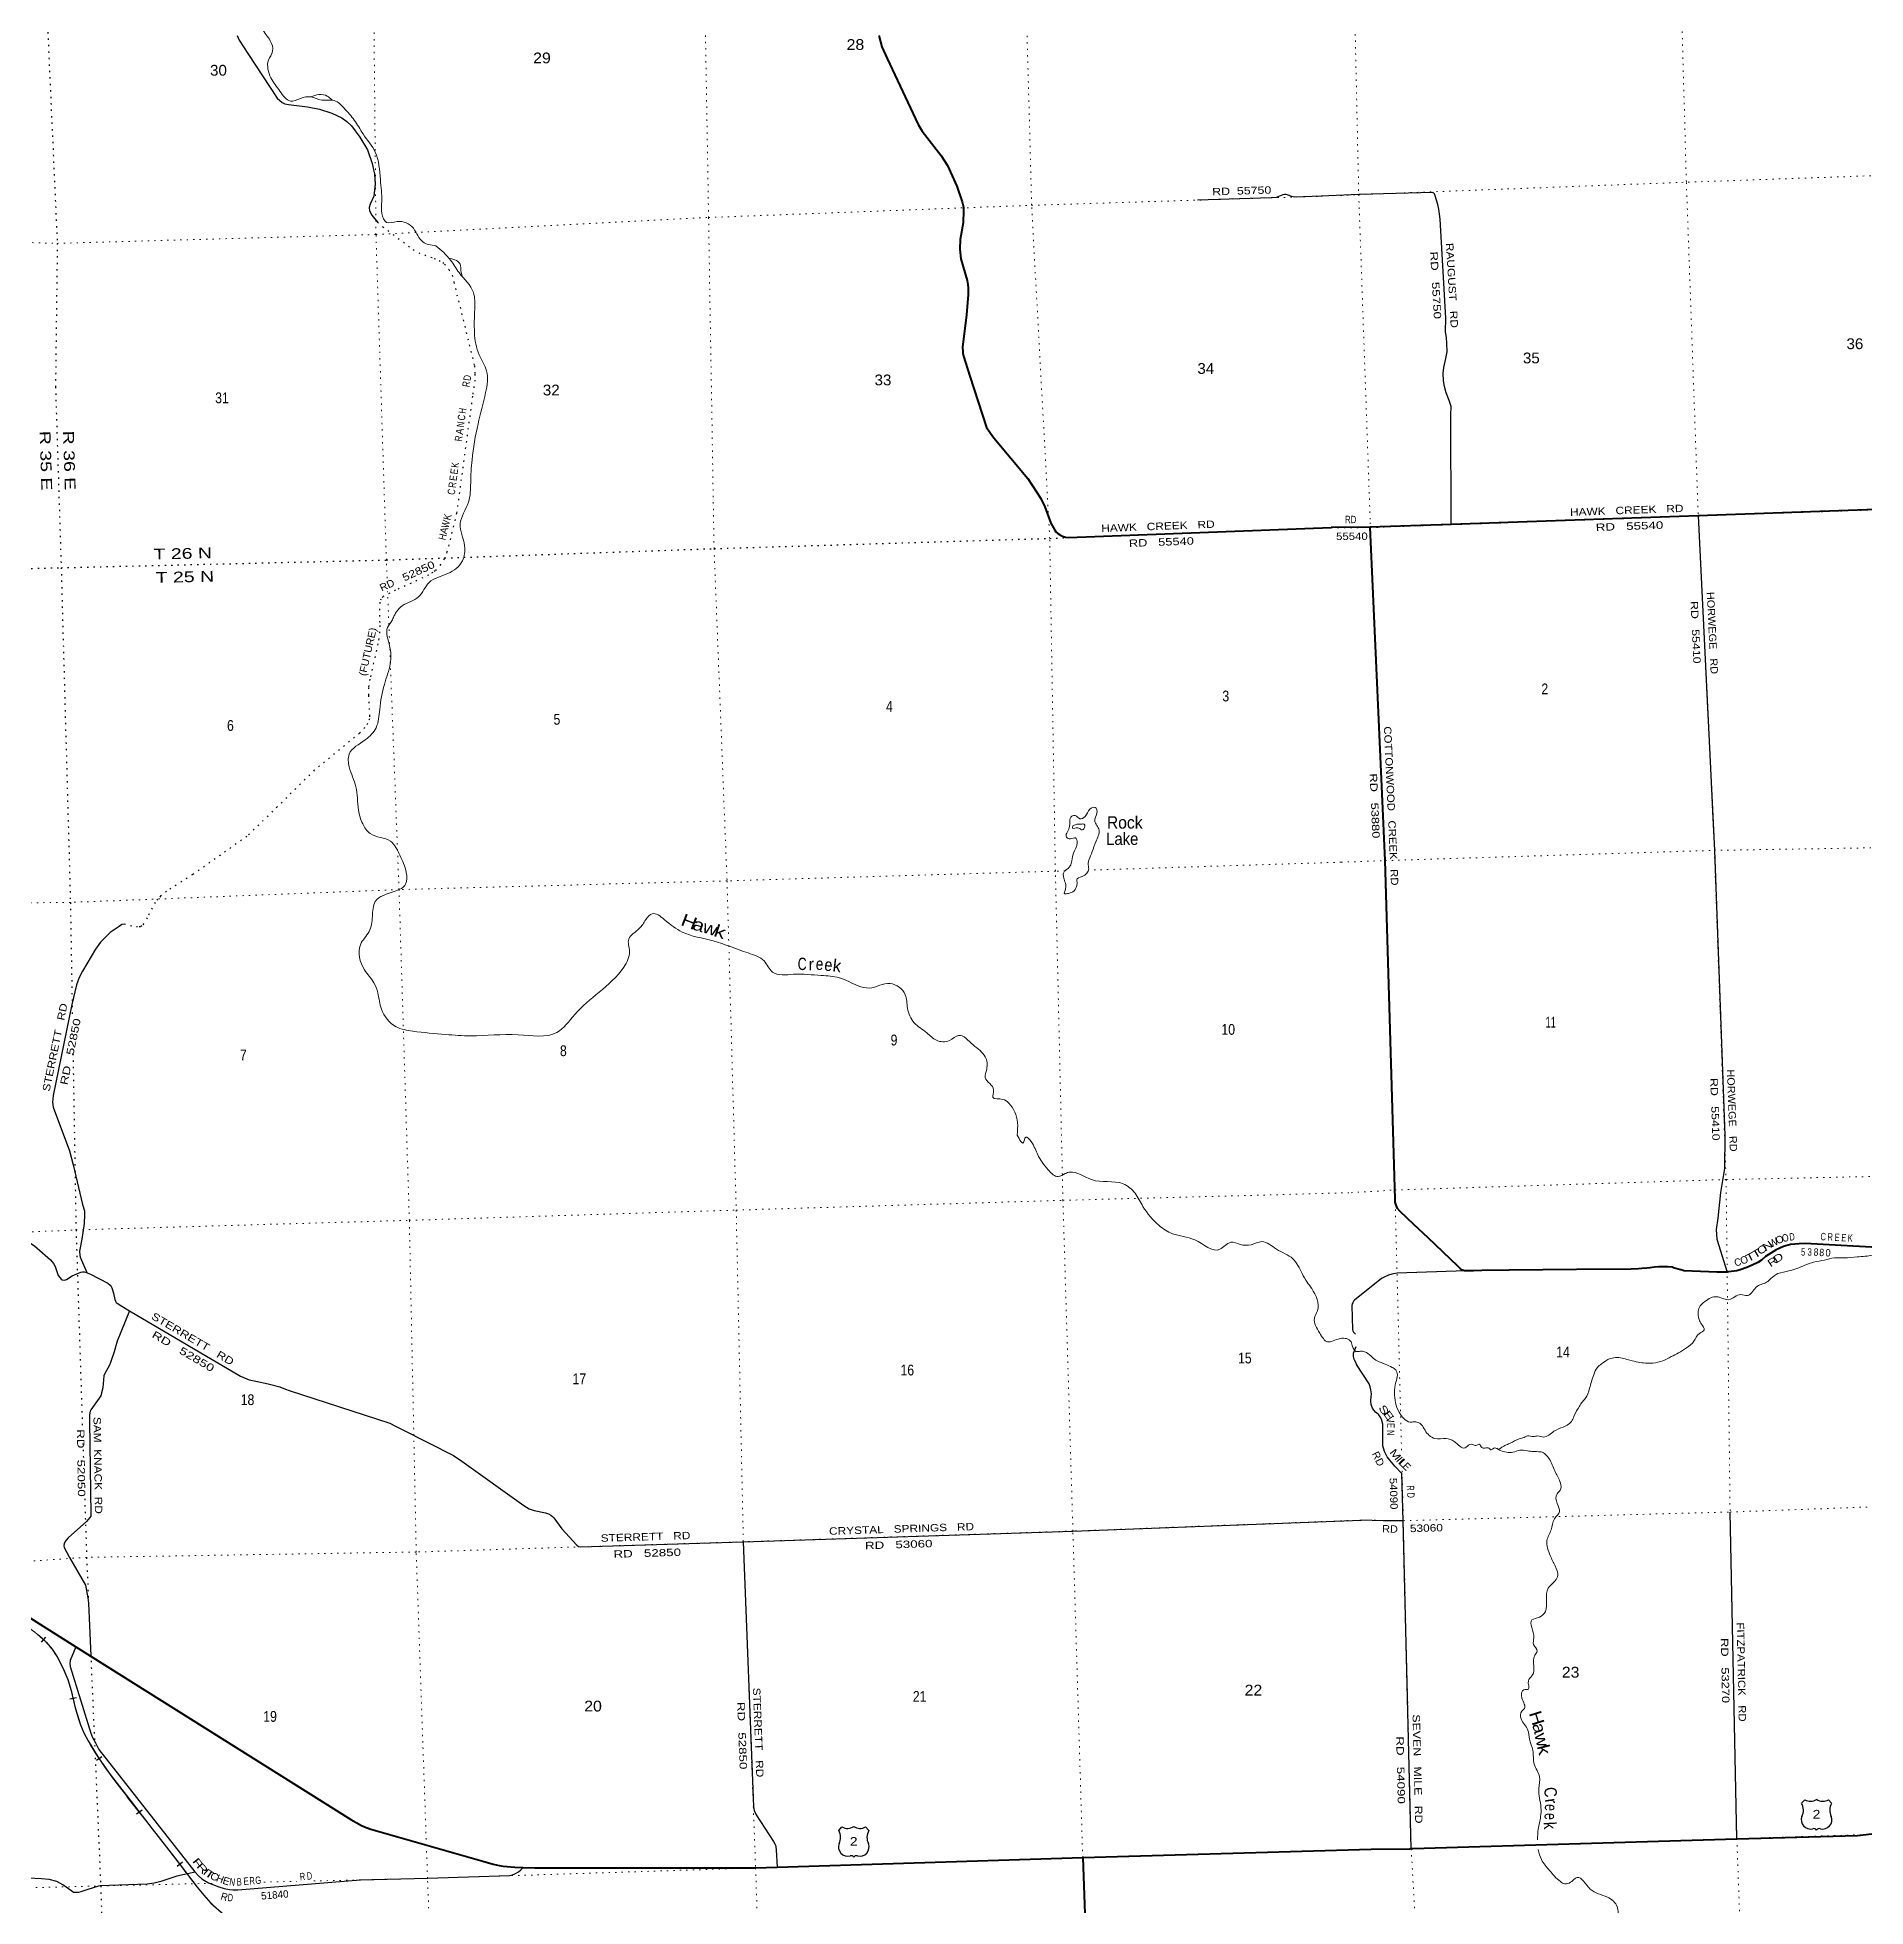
# Model space of a CAD drawing. Header units: feet. Extents: x 493183 to 745759, y 5472 to 195788.
# Drawn here: x 660414 to 690068, y 61792 to 92112 of the extents above; entities that cross this region are included whole.
import ezdxf
from ezdxf.enums import TextEntityAlignment as Align

# ---------------------------------------------------------------- set-up
doc = ezdxf.new("R2010")
doc.units = ezdxf.units.FT
doc.header["$LTSCALE"] = 70
doc.linetypes.add('DOTTED', pattern=[1.5, 0.3, -1.2])
for name, color, linetype, lineweight in [('16', 7, 'Continuous', 25), ('20', 7, 'Continuous', 70), ('26', 7, 'Continuous', 40), ('27', 7, 'Continuous', 13), ('29', 7, 'Continuous', 25), ('34', 7, 'Continuous', 25), ('39', 7, 'Continuous', 13), ('6', 7, 'DOTTED', 25), ('7', 7, 'DOTTED', 13)]:
    doc.layers.add(name, color=color, linetype=linetype, lineweight=lineweight)
doc.layers.add('30', color=7, linetype='Continuous')
doc.layers.add('41', color=7, linetype='Continuous')

msp = doc.modelspace()

# ---------------------------------------------------------------- linework, layer by layer
at = {"layer": '16'}
for p, q in [((689030.23, 63467.19), (689081.54, 63525.95)), ((689273.3, 63531.92), (689273.02, 63531.72)), ((689465.39, 63526.04), (689516.78, 63467.19)), ((673412.78, 63025.87), (673464.09, 63084.63)), ((673655.85, 63090.6), (673655.57, 63090.4)), ((673847.94, 63084.72), (673899.33, 63025.87))]:
    msp.add_line(p, q, dxfattribs=at)
for centre, radius, start, end in [((688837.25, 63356.56), 222.05, 332.97043, 29.75871), ((689172.62, 63683.61), 182.07, 239.97227, 303.45418), ((689374.4, 63683.11), 181.52, 236.33975, 300.08743), ((689374.39, 63683.61), 182.07, 236.54582, 236.59441), ((689709.75, 63356.56), 222.05, 150.24129, 207.02957), ((673555.17, 63242.29), 182.07, 239.97227, 303.45418), ((673756.95, 63241.79), 181.52, 236.33975, 300.08743), ((673756.94, 63242.29), 182.07, 236.54582, 236.59441), ((689176.44, 63201.66), 151.42, 159.09177, 283.81923), ((689370.56, 63201.66), 151.42, 256.18077, 20.90823), ((673558.99, 62760.34), 151.42, 159.09177, 283.81923), ((673219.8, 62915.24), 222.05, 332.97043, 29.75871), ((673753.11, 62760.34), 151.42, 256.18077, 20.90823), ((674092.3, 62915.24), 222.05, 150.24129, 207.02957)]:
    msp.add_arc(centre, radius, start, end, dxfattribs=at)
for centre, major_axis, start_param, end_param in [((689231.78, 63002.84), (-19.56, 51.67), 4.95877769, 6.28318531), ((689315.23, 63002.84), (19.56, 51.67), 0, 1.32637542), ((673614.33, 62561.52), (-19.56, 51.67), 4.95877769, 6.28318531), ((673697.78, 62561.52), (19.56, 51.67), 0, 1.32637542)]:
    msp.add_ellipse(centre, major_axis=major_axis, ratio=0.929097, start_param=start_param, end_param=end_param, dxfattribs=at)
at = {"layer": '20'}
msp.add_line((672411.59, 62430.05), (677369.04, 62587.12), dxfattribs=at)
for points in [[(650642.14, 76045.7), (652317.41, 73671.59), (652404.76, 73562.34), (652481.18, 73464.02), (652541.23, 73390.29), (652663.81, 73267.13), (652859.19, 73084.21), (656595.28, 70159.91), (656688.28, 70088.45), (656783.62, 70007), (656862.87, 69925), (656967.14, 69817.64), (657065.43, 69708.06), (658501.53, 67766.78), (658592.06, 67648.87), (658702.96, 67523.59), (658839.87, 67403.22), (658971.95, 67306.87), (661038.04, 66007.38)], [(682046.82, 62725.32), (682673.07, 62729.66), (682698.07, 62735.36), (682723.07, 62736.11), (687979.67, 62893.58), (689534.66, 62933.14), (689938.53, 62943.56), (690167.83, 62969.63), (690376.28, 63006.12), (690783.81, 63092.95), (693207.3, 63874.08), (698584.47, 65645), (698609.47, 65652.91), (698634.47, 65661.02), (699818.62, 66045.11), (703685.51, 67321.3), (703848.87, 67375.19), (703888.9, 67388.84), (703913.85, 67397.35)], [(661038.04, 66007.38), (665497.86, 63202.33), (665671.25, 63106.18), (665748.98, 63074.49), (665821.14, 63047.9), (667636.57, 62526.33), (667809.27, 62479.72), (667906.07, 62457.28), (667969.41, 62447.2), (668157.21, 62430.93), (668294.88, 62426.21)], [(677369.04, 62587.12), (677369.04, 62587.12), (682046.82, 62725.32)], [(668294.88, 62426.21), (668483.75, 62419.73), (668709.14, 62423.27), (672063.61, 62419.02), (672411.59, 62430.05)]]:
    msp.add_lwpolyline(points, dxfattribs=at)
at = {"layer": '26'}
msp.add_line((682030.6, 84165.61), (681397.9, 84162.51), dxfattribs=at)
for points in [[(674064.75, 92143.47), (674113.21, 91956.77), (674196.01, 91770.94), (674699.05, 90697.33), (674767.05, 90590.77), (675067.98, 90201.76), (675174.2, 90036.01), (675328.52, 89696.5), (675413.5, 89443.36), (675433.72, 89357.09), (675437.54, 89296.04), (675428.84, 89105.24), (675379.48, 88835.49), (675376.83, 88674.14), (675392, 88521.46), (675496.51, 88166.17), (675507.14, 88104.48), (675510.95, 88043.42), (675510.16, 87938.85), (675486.95, 87609.51), (675421.81, 87089.28), (675423.73, 87018.33), (675425.64, 86988.76), (675436.79, 86942.64), (675536.26, 86617.42), (675809.86, 85782.02), (675928.07, 85618.69), (676477.77, 84955.84), (676689.93, 84632.38), (676756.86, 84497.56), (676852.3, 84232.68), (676914.54, 84117.86), (676935.4, 84089.05), (676965.91, 84063.29), (677006.91, 84038.48), (677042.53, 84023.39), (677091.77, 84007), (677140.39, 83999.37), (681397.9, 84162.51)], [(692672.34, 84538.37), (687353.44, 84353.07), (683343.4, 84211.84), (682030.6, 84165.61)], [(690650.03, 72462.54), (689086.77, 72545.86), (688988.56, 72544.62), (688849.32, 72529.69), (688738.54, 72499.04), (688616.22, 72447.62), (688446.54, 72334.45), (688377.49, 72278.98), (688317.87, 72238.7), (688170.56, 72169.06), (688063.65, 72130.51), (687980.35, 72106.88), (687846.72, 72087.53), (687821.36, 72083.86), (687796.72, 72082.85), (687776.54, 72082.03), (687771.59, 72081.93), (687721.19, 72082.31), (687653.63, 72084.67), (687526.35, 72090.56), (687121.82, 72106.67), (687107.68, 72109.81), (687072.72, 72118.46), (687025.97, 72131.04), (686988.26, 72143.22), (686954.48, 72155.79), (686930.91, 72162.87), (686859.6, 72168.75), (686817.18, 72171.11), (686760.61, 72171.9), (686706.4, 72168.75), (686646.69, 72162.47), (686572.05, 72153.82), (686519.41, 72147.53), (686439.28, 72141.25), (686381.92, 72136.53), (686266.59, 72133.99), (685379.07, 72126.31), (684288.91, 72112.78), (683841.15, 72107.3), (683707, 72105.47), (683581.33, 72104.13), (683560.61, 72106.93), (683548.19, 72110.59), (683529.91, 72117.9), (683513.46, 72127.04), (683496.28, 72138.38), (683475.45, 72157.03), (683452.61, 72178.58), (682970.11, 72641.5), (682740.56, 72855.04), (682519.79, 73065.65), (682475.92, 73116.84), (682451.07, 73170.96), (682436.45, 73220.69), (682434.98, 73270.41), (682277.22, 78759.22), (682030.6, 84165.61)], [(677369.34, 62587.13), (677559.65, 57261.95), (677594.78, 56051.89)]]:
    msp.add_lwpolyline(points, dxfattribs=at)
at = {"layer": '29'}
msp.add_line((687979.67, 62893.58), (687869.83, 68192.14), dxfattribs=at)
for points in [[(663652.55, 92143.01), (663688.45, 92065.09), (663829.86, 91849.82), (664303.43, 91126.95), (664384.47, 91058.32), (664428.94, 91036.07), (664488.24, 91021.23), (664796.89, 90987.69), (664988.54, 90947.07), (665192.26, 90881.54), (665351.72, 90806.15), (665431.4, 90748.67), (665507.37, 90676.36), (665642.64, 90492.79), (665765.77, 90286.99), (665846.46, 90066.33), (665879.82, 89892.03), (665890.94, 89728.87), (665872.41, 89536.03), (665811.26, 89404.38), (665797.66, 89354.08), (665800.14, 89296.84), (665840.82, 89228.41), (665931.86, 89116.39)], [(681235.27, 89534.95), (680806.8, 89521.7), (680784.65, 89524.32), (680760.21, 89530.21), (680687.02, 89555.87), (680667.7, 89561.97), (680642.28, 89564.55), (680616.34, 89559.43), (680588.45, 89548.63), (680506.5, 89512.62), (680426.67, 89510.58), (679230.45, 89473.19)], [(683343.4, 84211.84), (683341.6, 85985.95), (683346.3, 86127.04), (683312.22, 86221.11), (683262.86, 86345.73), (683239.35, 86451.55), (683222.9, 86543.26), (683213.49, 86663.18), (683225.25, 86754.89), (683260.51, 86903.03), (683281.66, 87013.55), (683276.96, 87154.64), (683267.56, 87236.94), (683255.81, 87340.4), (683260.51, 87556.74), (683168.48, 89164.04), (683159.16, 89245.55), (683145.19, 89324.74), (683131.22, 89403.93), (683110.27, 89469.15), (683084.66, 89543.68), (683073.6, 89572.79), (683064.28, 89585.6), (683053.81, 89592.59), (683046.82, 89594.92), (681847.93, 89562.35), (681235.27, 89534.95)], [(687353.44, 84353.07), (687614.95, 78925.05), (687782.41, 74302.16), (687780.28, 73765.79), (687716.45, 73374.15), (687669.64, 72956.97), (687644.11, 72773.92), (687652.62, 72616.41), (687821.72, 72083.91)], [(661819.96, 77726.72), (661785.69, 77722.07), (661737.51, 77692.4), (661592.98, 77592.28), (661439.18, 77438.39), (661357.65, 77319.72), (661142.7, 76963.71), (661088.97, 76861.73), (661046.35, 76741.21), (660972.23, 76422.29), (660668.34, 74946.36), (660660.93, 74838.82), (660668.34, 74760.94), (660935.17, 74048.94), (660994.46, 73826.43), (661142.7, 73181.18), (661177.91, 73075.49), (661179.76, 73018.01), (661172.35, 72869.68), (661135.29, 72617.51), (661098.23, 72424.67), (661100.08, 72352.36), (661113.05, 72313.42), (661214.11, 72075.07)], [(659226.73, 73561.58), (659267.4, 73519.15), (659562.76, 73176.32), (659750.65, 72916.55), (659905.39, 72804.84), (660366.26, 72509.9), (660625.54, 72282.77), (660675.49, 72223.92), (660695.26, 72187.32), (660706.21, 72158.49), (660752.76, 72031.04), (660781.26, 71988.52), (660798.06, 71970.72), (660815.58, 71958.57), (660850.45, 71954.89), (660870.22, 71956.87), (660885.91, 71962.95), (660976.53, 72022.43), (661117.44, 72083.61), (661145.01, 72090.39), (661170.71, 72089.4), (661210.29, 72076.65), (661218.44, 72073.27)], [(661218.44, 72073.27), (661277.67, 72048.67), (661554.36, 71902.76), (661595.26, 71869.34), (661610.09, 71850.55), (661621.28, 71828.41), (661648.37, 71740.62), (661669.84, 71640.56), (661681.26, 71610.2), (661686.46, 71600.58), (661692.88, 71593.16), (661710.08, 71581.44), (661782.15, 71533.47), (661907.66, 71453.02), (663708.83, 70394.79), (663846.3, 70336.03), (663957.16, 70314.44), (664155.87, 70272.74), (664346.8, 70222.71), (664439.39, 70187.67), (664499.86, 70161.33), (666132.34, 69631.6), (666220.57, 69582.16), (666333.07, 69529.5), (667164.62, 69107.92), (667296.57, 69015.6), (668303.14, 68297.54), (668392.33, 68242.14), (668470.96, 68216.5), (668653.44, 68178.28), (668704.69, 68163.01), (668740.28, 68143.23), (668767.96, 68121.47), (668793.03, 68098.31), (668921.91, 67917.19), (669161.37, 67656.6), (669191.03, 67634.84), (669224.64, 67628.9), (671864.4, 67709.63)], [(683581.33, 72104.13), (682470.2, 72068.15), (682383.51, 72052.54), (682328.21, 72034.1), (682269.7, 72009.24), (682216.8, 71978.78), (681777.34, 71627.66)], [(681777.34, 71627.66), (681762.59, 71610.17), (681748.27, 71585.94), (681740.86, 71566.7), (681734.45, 71542.48), (681744.32, 71151.26), (681750.25, 71132.51), (681762.09, 71111.74), (681794.06, 71075.3)], [(661905.38, 71454.36), (661705.62, 70963.63), (661659.76, 70792.69), (661602.25, 70616.84), (661581.45, 70574.31), (661505.9, 70440.69), (661491.27, 70401.93), (661474.63, 70205.73), (661455.87, 70123.63), (661441.05, 70079.13), (661414.51, 70038.36), (661278.55, 69850.38), (661267.8, 69826.03), (661260.39, 69770.4), (661257.49, 69664.11), (661281.66, 68145.98), (661278, 68126.67), (661263.18, 68100.71), (661209.15, 68038.73), (660913.9, 67773.45), (660879.89, 67737.54), (660862.02, 67712.26), (660845.34, 67677.03), (660841.63, 67651.07), (660850.3, 67615.55), (660933.21, 67452.84), (661192.55, 67003.39), (661230.77, 66798.15), (661241.88, 66714.71), (661280.8, 65859.93)], [(681800.24, 70871.16), (681765.55, 70792.16), (681758.64, 70761.54), (681758.16, 70720.8), (681763.58, 70690.41), (681775.42, 70656.82), (681808.84, 70587.15)], [(682698.07, 62735.36), (682569.38, 68051.88), (682547.1, 68819.45), (682432.2, 68935.72), (682353.12, 69032.4), (682309.19, 69085.13), (682262.33, 69173.03), (682238.9, 69266.78), (682238.9, 69433.78), (682238.9, 69583.2), (682236.7, 69619.83), (682216.03, 69698.83), (682196.11, 69737.6), (682184.65, 69752.35), (682172.1, 69768.05), (682161.12, 69778.56), (682140.1, 69796.14), (682118.45, 69814.18), (682099.94, 69833.65), (682089.27, 69846.52), (682069.76, 69876.18), (682058.06, 69901.45), (682048.16, 69933.78), (682045.82, 69947.28), (682042.99, 69979.3), (682042.68, 70001.27), (682044.56, 70011.94), (682049.26, 70057.83), (682052.19, 70110.56), (682043.63, 70171.67), (682029.74, 70223.8), (682013.75, 70271.07), (681808.93, 70586.91)], [(671864.4, 67709.63), (677210.22, 67883.12), (681885.29, 68061.26)], [(682569.39, 68051.62), (682244.83, 68050.99), (681885.29, 68061.26)], [(671864.4, 67709.63), (672027.14, 63413.06), (672041.47, 63348.27), (672075.13, 63278.1), (672353.21, 62850.03), (672377.07, 62811.69), (672385.96, 62787.95), (672390.91, 62759.26), (672394.86, 62710.8), (672411.59, 62430.05)], [(661038.04, 66007.38), (660944.34, 65782.59), (660938.41, 65729.18), (660944.34, 65703.46), (660947.05, 65684.03), (661279.08, 64606.69), (661305.71, 64533.01), (661354.86, 64447.98), (661412.87, 64339.07), (662967.1, 62357.41), (663027.14, 62289.96), (663080.53, 62242.48), (663124.02, 62214.79), (663188.56, 62177.38), (663355.9, 62110.44), (663441.31, 62085.09), (663532.28, 62069.38), (663584.97, 62063.71), (663662.63, 62063.27), (665654.64, 62226.64), (666741.79, 62250.36), (668070.59, 62293.89), (668120.02, 62306.75), (668160.55, 62323.56), (668216.89, 62353.24), (668257.42, 62386.87), (668294.88, 62426.21)], [(662971.3, 62352.05), (662675.24, 62283.08), (662418.25, 62200.08), (662307.92, 62170.6), (662193.96, 62154.84), (661431.46, 62127.96), (661407.37, 62124.25), (661229.48, 62070.48), (661119.23, 62028.75), (661083.1, 62018.56), (661041.66, 62018.11), (661001.57, 62022.27), (660970.99, 62039.88), (660825.1, 62142.18), (660726.4, 62199.34), (660605.84, 62231.87), (660481.8, 62243.84), (660268.27, 62251.14)]]:
    msp.add_lwpolyline(points, dxfattribs=at)
at = {"layer": '29', "linetype": 'DOTTED'}
msp.add_lwpolyline([(665931.86, 89116.39), (666015.08, 89040.96), (666507.97, 88670.12), (666598.42, 88619.68), (666850.77, 88527.35), (666929.95, 88495.32), (666987.89, 88460.6), (667017.54, 88430.94), (667087.95, 88345.64), (667139.83, 88252.94), (667169.45, 88142.04), (667503.02, 86784.43), (667511.28, 86650.38), (667510.43, 86554.51), (667470.7, 86290.01), (667213.04, 84391.54), (667057.65, 83765.2), (667011.98, 83656.42), (666952.69, 83560), (666867.45, 83459.87), (666826.68, 83430.2), (666761.48, 83390.46), (666222.41, 83142.96), (666022.52, 83043.67), (665983.58, 83001.89), (665965.66, 82949.03), (665965.14, 82642.2), (665968.85, 82571.74), (665965.14, 82467.91), (665952.09, 82354.77), (665937.26, 82272.35), (665805.97, 81701.26), (665783.46, 81566.74), (665781.81, 81438.24), (665802.36, 81114.15), (665798.29, 81058.69), (665768.64, 80980.82), (665724.17, 80917.77), (665638.05, 80824.38), (664904.84, 80223.62), (664304.43, 79631.2), (663810.62, 79151.19), (662932.92, 78531.6), (662507.66, 78261.58), (662412.91, 78182.85), (662363.81, 78135.57), (662323.04, 78080.08), (662193.44, 77831.78), (662135.9, 77733.21), (662109.95, 77699.83), (662084.05, 77687.02), (662039.54, 77683.15), (661944.59, 77694.59), (661819.96, 77726.72)], dxfattribs=at)
at = {"layer": '34'}
for p, q in [((660547.94, 66163.24), (660472.88, 66082)), ((661045.55, 65180.18), (660937.89, 65154.82)), ((661461.54, 64223.41), (661370.79, 64160.17)), ((662110.92, 63357.17), (662023.57, 63289.3)), ((662768.91, 62510.34), (662681.31, 62442.8))]:
    msp.add_line(p, q, dxfattribs=at)
msp.add_lwpolyline([(660409.61, 66213.15), (660554.49, 66079.29), (660651.62, 65966.31), (660733.43, 65841.62), (660828.44, 65662.5), (660906.63, 65476.72), (660962.55, 65294.41), (661028.24, 65015.56), (661110.43, 64741.78), (661167.86, 64609.3), (661235.98, 64481.77), (661406.35, 64202.55), (661592.58, 63935.29), (661934.53, 63495.2), (662276.41, 63055.2), (662641.62, 62581.73), (663006.77, 62108.14), (663114.05, 61974.92), (663228.99, 61847.41), (663436.49, 61662.61)], dxfattribs=at)
at = {"layer": '34', "lineweight": 13}
msp.add_spline([(650648.36, 75861.92), (650947.05, 75412.65), (651397.66, 74762.6), (651992.58, 73891.63), (652322.75, 73471.36), (652732.43, 73021.5), (653321.84, 72546.37), (653671.21, 72273.26), (654761.5, 71410.56), (655885.48, 70553.33), (656553.54, 70023.46), (656743.89, 69870.61), (656938.07, 69663.46), (657708.19, 68610.92), (658404.55, 67656.69), (658661.69, 67373.04), (658998.47, 67116.26), (659763.46, 66638.03), (660252.96, 66329.94), (660555.28, 66080.06), (660734.38, 65842.18), (660907.67, 65477.1), (661111.46, 64742.16), (661236.94, 64482.32), (661593.47, 63935.94), (662277.28, 63055.87), (663007.63, 62108.82), (663229.77, 61848.19), (663664.11, 61503.98), (664307.95, 61096.26), (664856.79, 60759.92), (665137.31, 60559.71), (665499.6, 60082.06), (665690.66, 59667.19), (665912.56, 58872.39), (666103.77, 58393.02), (666347.7, 58143.2), (666673.34, 57978.77), (667730.24, 57742.15), (668642.33, 57561.13), (669297.97, 57522.68), (669791.63, 57631.98), (670557.75, 57962.08), (672024.04, 58607.98), (672658.51, 58901.41), (673234.35, 59021.54), (673723.61, 58961.37), (674332.35, 58760.09), (675175.35, 58477.98), (676248.7, 58110.89), (677381.11, 57723.6), (677935.22, 57530.56), (678671.35, 57252.93), (679704, 56898.58), (680738.67, 56544.29), (681541.17, 56268.89), (681773.3, 56177.71)], degree=3, dxfattribs=at)
at = {"layer": '39'}
for points in [[(667354.25, 100538.58), (667115.25, 100422.44), (666905.63, 100369.04), (666780.27, 100384.98), (666553.12, 100494.27), (666373.67, 100441.88), (666231.29, 100364.53), (666047, 100396.64), (666002.6, 100520.12), (665866.7, 100610.3), (665659.49, 100544.88), (665580.23, 100266.07), (665669.36, 100069.5), (665645.39, 99883.25), (665434.25, 99694.75), (665248.93, 99456.72), (665183.9, 99113.88), (665108.78, 98952.11), (664983.3, 98851.14), (664883.58, 98642.19), (664911.63, 98465.75), (665060.49, 98289.33), (665100.02, 98010.48), (664949.47, 97936.89), (664714.44, 97860.46), (664470.19, 97638.59), (664161.97, 97523.42), (663840.09, 97696.04), (663609.31, 97853.58), (663449.5, 97815.96), (663059.58, 97554.93), (662642.88, 97131.75), (662371.38, 96701.34), (662327.77, 96500.32), (662376.42, 96249.99), (662407.58, 95920.46), (662424.33, 95600.52), (662542.62, 95374.7), (662732.07, 95008.16), (662812.29, 94777.03), (662964.03, 94574.51), (663046.21, 94224.52), (662830.04, 94066.08), (662543.75, 93897.22), (662473.92, 93757.81), (662679.84, 93404.69), (663080.21, 92948.13), (663205.05, 92896.45), (663481.25, 92896.66), (663746.25, 92919.67), (663830.67, 92803.58), (663984.25, 92486.22), (664060.64, 92248.92), (664191.94, 92055.79), (664227.77, 91887.67), (664162.16, 91742.35), (664201.9, 91457.45), (664348.14, 91238.62), (664516.57, 91078.99), (664682.22, 91122.85), (664850.55, 91146.65), (665025.39, 91096.08), (665229.06, 91086.79), (665390.24, 90963.2), (665553.71, 90771.15), (665696.07, 90548.16), (665895.3, 90250.47), (665976.56, 89807.73), (665998.47, 89453.7), (666001.12, 89254.23), (666076.36, 89111.63), (666251.06, 89125.56), (666512.46, 89015.41), (666664.81, 88794.77), (666878.27, 88733.4)], [(664846.65, 91148.9), (664984.34, 91185.77), (665116.08, 91159.96), (665188.72, 91096.61)], [(666878.27, 88733.4), (667115.7, 88497.47), (667253.3, 88296.49), (667485.51, 87975.73), (667506.8, 87700.29), (667503.25, 87325.25), (667579.87, 86960.96), (667699.24, 86702.93), (667684.82, 86351.71), (667560.96, 85841.6), (667463.72, 85257.81), (667441.93, 84886.19), (667406.11, 84572.55), (667270.82, 84223.32), (667343.22, 83864.93), (667307.13, 83619.82), (667070.38, 83414.33), (666767.13, 83271.11), (666597.76, 83037.64), (666332.78, 82893.69), (666197.59, 82721.84), (666163.89, 82646.13), (666094.99, 82539), (666127.22, 82237.72), (666136.79, 81951.81), (666041.32, 81616.01), (665966.24, 81212.36), (665907.76, 80914.09), (665733.09, 80718.75), (665471.15, 80484.19), (665471.99, 80278.61), (665581.38, 79957.76), (665622.28, 79578.16), (665690.09, 79356.69), (665810.18, 79197.45), (666142.58, 79071.55), (666293.12, 78844.8), (666397.01, 78568.1), (666387.32, 78376.28), (666215.99, 78261.68), (665893.43, 78093.62), (665847.15, 77852.2), (665792.96, 77606.47), (665653.09, 77394.16), (665718.99, 76989.2), (665871, 76778.62), (665934.92, 76613.46), (665994.16, 76347.36), (666231.12, 76065.06), (666503.38, 75991.56), (667034.67, 75938.85), (667442.13, 75916.25), (668212.67, 75934.07), (668841.62, 75971.32), (669129.9, 76261.18), (669524.43, 76625.17), (669925.65, 77029.69), (670017.65, 77288.78), (670005.01, 77485.9), (670176.53, 77654.93), (670282.36, 77801.6), (670385.85, 77897.8), (670582.29, 77803.61), (670873.01, 77599.71), (671375.08, 77457.33), (671941.39, 77260.67), (672201.46, 77130.32), (672336.3, 76951.41), (672677.8, 76914.51), (673127.43, 76895.34), (673420.6, 76858.83), (673727.05, 76726), (673905.38, 76691.68), (674247.2, 76765.64), (674490.92, 76582.34), (674528.36, 76365.9), (674634.92, 76129.61), (674839.76, 75965.15), (674996.85, 75843.43), (675208.29, 75842.47), (675356.63, 75922.04), (675591.22, 75770.67), (675789.02, 75575.75), (675811.85, 75374.94), (675786.2, 75239.03), (675923.93, 75034.02), (675911.61, 74920.72), (676071.84, 74885.79), (676172.54, 74824.67), (676311.97, 74508.85), (676306.64, 74307.1)], [(667091.19, 88533.02), (667212.57, 88490.65), (667268.76, 88436.09), (667281.31, 88361.93), (667302.39, 88233.42)], [(677084.1, 78594.92), (677167.27, 78671.81), (677192.73, 78753.3), (677218.72, 78879.15), (677279.43, 79050.5), (677250.72, 79126.14), (677168.67, 79111.29), (677105.38, 79137.38), (677150.67, 79288.07), (677192.67, 79476.94), (677248.58, 79490.91), (677320.79, 79438.91), (677408.2, 79474.1), (677484.67, 79595.59), (677572.35, 79622.73), (677599.72, 79526.89), (677563.54, 79404.73), (677600.29, 79329.37), (677635.03, 79253.94), (677580.96, 79064.66), (677523.87, 78905.52), (677470.13, 78766.65), (677458.01, 78707.78), (677466.74, 78627.45), (677362.25, 78500.98), (677273.5, 78445.59), (677275.91, 78433.58), (677244.56, 78287.39), (677167.81, 78234.42), (677103.79, 78222.19), (677077.72, 78219.3), (677091.04, 78302.39), (677081.17, 78416.96), (677058.36, 78496.82), (677056.41, 78555.21), (677083.28, 78594.41)], [(677210, 79320.29), (677297.54, 79351.46), (677343.87, 79351), (677392.27, 79348.59), (677388.73, 79273.89), (677365.13, 79256.97), (677305.73, 79287.23), (677243.32, 79287.15), (677203.16, 79283.78), (677210, 79320.29)], [(676306.64, 74307.1), (676407.42, 74183.5), (676444.75, 74271.43), (676531.64, 74201.78), (676639.48, 73987.7), (676810.8, 73741.49), (676973.52, 73632.06), (677084.6, 73682.15), (677162.29, 73706.94), (677510.71, 73583.59), (678024.37, 73516.18), (678218.74, 73363.46), (678346.69, 73150.06), (678608.73, 72840.38), (678824.62, 72706.53), (679188.39, 72605.87), (679594.13, 72454.21), (679771.56, 72567), (679923.68, 72533.81), (680101.06, 72527.67), (680276.56, 72577.91), (680512.15, 72456.82), (680777.12, 72300.43), (680928.13, 72059.58), (681009.27, 71921.21), (681083.23, 71816.86), (681175.81, 71457.14), (681127.56, 71334.58), (681214.15, 71093.58), (681339.67, 70952.67), (681543.26, 71005.87), (681722.19, 70953.42), (681745.25, 70875.3), (681802.72, 70793.04)], [(681800.69, 70795.94), (681841.14, 70795.95), (681909.4, 70800.51), (681972.61, 70778.67), (682061.92, 70705.42), (682146.74, 70644.08), (682275.56, 70590.43), (682390.31, 70536.26), (682446.01, 70500.04), (682463.53, 70462.4), (682473.31, 70416.41), (682449.63, 70296.63), (682427.84, 70126.54), (682443.94, 69965.91), (682500.08, 69810.81), (682578.46, 69706.91), (682679.21, 69650.2), (682737.43, 69654.39), (682861.77, 69612.66), (682921.68, 69518.16), (683081.66, 69385.05), (683264.87, 69383.81), (683395.47, 69336.27), (683572.48, 69232.01), (683650.91, 69287.33), (683693.2, 69286.89), (683746.06, 69272.73), (683801.73, 69290.93), (683845.98, 69238.16), (683934.65, 69235.41), (683958.99, 69230.27), (683982.16, 69202.92), (684055.47, 69233.86), (684118.76, 69210.02), (684148.31, 69227.24), (684189.53, 69254.97), (684242.82, 69283.15), (684304.22, 69309.62), (684448.53, 69379.48), (684530.18, 69402.67), (684583.62, 69426.83), (684678.61, 69416.26), (684746.65, 69426.85), (684843.96, 69408.3), (685013.56, 69501.27), (685161.89, 69571.28), (685310.71, 69681.61), (685342.01, 69759.35), (685427.01, 69907.62), (685474.54, 69981.94), (685520.96, 70032.03), (685591.14, 70199.89), (685619.52, 70301.72), (685657.35, 70420.01), (685717.36, 70537.11), (685783.65, 70593.99), (685927.28, 70681.96), (686041.39, 70698.3), (686246.36, 70653.53), (686378.29, 70624.18), (686618.46, 70606.92), (686779.98, 70647.18), (686916.4, 70712.72), (687034.88, 70773.56), (687162.73, 70852.88), (687283.34, 70964.18), (687371.33, 71086.35), (687449.54, 71147.7), (687407.87, 71238.86), (687366.81, 71313.91), (687353.71, 71448.45), (687386.71, 71534.32), (687485.97, 71624.67), (687580.63, 71676.56), (687677.03, 71682.16), (687851.85, 71636.27), (688043.94, 71719.99), (688153.31, 71701.9), (688223.78, 71754.9), (688287.31, 71831.83), (688295.05, 71840.18), (688463.1, 71921), (688531.4, 71977.95), (688647.12, 72058.84), (688824.56, 72103.73), (689080.82, 72193.88), (689225.81, 72245.62), (689401.7, 72278.36), (689561.36, 72314.53), (689724.4, 72314.55), (689933.13, 72330.38)], [(689933.13, 72330.38), (690059.53, 72341.13), (690185.7, 72357.92), (690342.02, 72375.82), (690394.89, 72361.67), (690456.24, 72335.74), (690579.53, 72322.19), (690741.11, 72253.63), (690845.43, 72209.15), (690884.38, 72190.44), (690933.83, 72160.04), (691114.63, 72061.97), (691236.09, 71989.91), (691337, 71929.17), (691379.89, 71912.63), (691445.64, 71876.79), (691518.42, 71921.82), (691584.19, 71992.78), (691641.04, 72033.19), (691717.42, 72036.03), (691751.51, 72039.32), (691821.51, 71997.58), (691892.19, 71937.74), (691941.52, 71856.95), (692021.61, 71761.18), (692140.75, 71697.09), (692228.62, 71662.07), (692343.86, 71648.22), (692423.66, 71667.31), (692494.46, 71657.85), (692537.57, 71635.28), (692658.74, 71678.07), (692767.51, 71676.08), (692813.72, 71570.98), (692943.11, 71555.65), (692963.06, 71560.42), (693051.58, 71561.7), (693149.94, 71514.97), (693196.56, 71488.48), (693199.32, 71486.58), (693249.87, 71480.4), (693288.33, 71551.61)], [(684083.91, 69226.86), (684147.73, 69188.93), (684243.34, 69162.26), (684348, 69162.12), (684459.5, 69194.48), (684584.72, 69183.02), (684675.62, 69174.31), (684788.56, 69168.44), (684823.03, 69161.66), (684889.31, 69111.73), (684950.7, 69031.38), (685038.58, 68835.14), (685117.59, 68660.73), (685115.8, 68547.81), (685065.66, 68489.52), (685065.67, 68328.29), (685102.75, 68198.68), (685022.56, 68082.84), (684966.98, 67901.41), (684899.04, 67727.58), (684952.41, 67485.72), (685031.19, 67317.35), (685077.36, 67159.86), (685001.27, 67042.16), (684920.03, 66954.49), (684890.65, 66772.03), (684873.72, 66579.94), (684776.55, 66487.65), (684655.45, 66442.84), (684686.51, 66151.78), (684682.55, 66042.81), (684740.91, 65936.16), (684703.13, 65870.26), (684687.67, 65692.34), (684655.38, 65533.95), (684597.95, 65455.23), (684593.19, 65313.98), (684526.94, 65309.5), (684493.89, 65171.23), (684534.34, 65005.47), (684489.77, 64959.47), (684480.24, 64838.2), (684591.78, 64654.93), (684617.4, 64508.77), (684670.51, 64327.35), (684693.12, 64100.46), (684779.22, 63898.11), (684768.31, 63706.25), (684802.06, 63397.15), (684797.46, 63251.88), (684756.78, 63048.84), (684747.5, 62876.62)], [(684758.6, 62716.28), (684809.54, 62555.04), (684940.96, 62378.55), (685116.83, 62197.68), (685190.7, 62160.12), (685238.86, 62163.92), (685390.08, 62264.27), (685600.41, 62076.61), (685879.06, 61945.91), (686039.95, 61788.66), (686076.14, 61628.78), (686187.96, 61491.87), (686225.97, 61283.7), (686422.13, 61151.94), (686563.5, 61032.25), (686652.19, 60975.09), (686850.54, 60784.97), (686989.75, 60669.24), (687164.08, 60689.83), (687382.69, 60496.43), (687528.13, 60268.07), (687608.47, 60111.85), (687736.34, 60029.95), (687761.53, 59841.45), (687957.05, 59673.4), (688135.75, 59470.46), (688305.9, 59388.12), (688357.51, 59353.76), (688384.43, 59280.2), (688451.56, 59046.91), (688449.87, 58877.56), (688455.81, 58772.98), (688518.74, 58597.98), (688595.22, 58437.59), (688715.33, 58240.53), (688787.15, 58150.5), (688839.2, 57997.26), (688852.33, 57808.31)]]:
    msp.add_spline(points, degree=3, dxfattribs=at)
at = {"layer": '6'}
msp.add_line((661152.09, 69306.34), (661161.64, 69011.05), dxfattribs=at)
for points in [[(660335.94, 101444.85), (660387.88, 99597.83), (660497.83, 94086.52), (660736.13, 88771.02), (660707.37, 86441.9), (660799.45, 83510.1), (660948.94, 78080.75), (660980.72, 76229.71)], [(681397.91, 84162.12), (682030.6, 84165.61), (687353.44, 84353.07), (692672.34, 84538.37), (698034.92, 84739.39), (703354.12, 84916.63), (708692.21, 85072.4), (712358.74, 85174.22)], [(650434.84, 83220.62), (655486.74, 83369.97), (660799.45, 83510.1), (666074.42, 83634.86), (671389.67, 83819.42), (676834.38, 83986.16), (681397.91, 84162.12)], [(660991.17, 75621.26), (661040.16, 72768.37), (661142.83, 69592.55)], [(661181.17, 68406.7), (661211.95, 67454.66), (661440.6, 62126.74), (661608.84, 56859.27), (661612.94, 55577.08)]]:
    msp.add_lwpolyline(points, dxfattribs=at)
at = {"layer": '7'}
for p, q in [((681562.27, 78732.69), (677456.26, 78603.76)), ((664087.73, 62188.47), (664619.12, 62200.86))]:
    msp.add_line(p, q, dxfattribs=at)
for points in [[(686762.1, 102236.2), (686813.92, 100432.5), (687013.73, 95040.5), (687161.22, 89757.45), (687353.44, 84353.07), (687614.95, 78925.05), (687804.79, 73585.11), (687869.83, 68192.14), (687979.67, 62893.58), (688175.76, 57493.37), (688217.58, 56373.77)], [(677594.92, 56051.89), (677559.65, 57261.95), (677369.34, 62587.13), (677210.22, 67883.12), (677048.81, 73247.57), (676926.48, 78587.13), (676834.38, 83986.16), (676540.83, 89388.5), (676398.86, 94713.29), (676206.54, 100098.87), (676147.59, 101914.61)], [(681413.42, 102073.52), (681469.35, 100288.59), (681729.58, 94894.8), (681846.71, 89562.24), (682033.39, 84239.91), (682277.22, 78759.22), (682432.98, 73415.99), (682540.46, 69189.26)], [(666085.7, 83340.8), (666074.42, 83634.86), (665905.78, 88914.4), (665856.9, 94044.78), (665638.77, 99780.23), (665572.39, 101599.19)], [(670825.64, 101755.25), (670908.92, 99929.01), (671209.43, 94559.15), (671300.53, 89190.33), (671389.67, 83819.42), (671600.23, 78430.42), (671748.77, 73089.73), (671864.4, 67709.63), (672063.61, 62419.02), (672241.97, 57149.87), (672379.06, 55895.7)], [(681235.27, 89534.95), (681846.71, 89562.24), (687086.92, 89760.24), (692520.08, 89950.27), (697890.18, 90111.26), (703201.17, 90261.2), (708492.93, 90395.86), (710426.61, 90463.88)], [(650281.48, 88528.08), (655292.71, 88926.84), (660736.13, 88771.02), (665905.78, 88914.4), (671300.53, 89190.33), (676540.83, 89388.5), (681235.27, 89534.95)], [(666994.03, 55735.66), (666943.75, 56937.66), (666741.79, 62250.36), (666558.6, 67543.53), (666446.99, 72923.76), (666279.54, 78288), (666094, 83124.36)], [(681562.27, 78732.69), (682277.22, 78759.22), (687614.95, 78925.05), (692847.09, 79008.33), (698212.87, 79177.22), (698851.85, 79202.56), (699041.78, 79210.29)], [(677081.63, 78592), (676926.48, 78587.13), (671600.23, 78430.42), (666279.54, 78288), (660948.94, 78080.75), (655597.07, 78028), (650593.46, 77730.67)], [(681724.55, 73371.52), (682432.98, 73415.99), (687804.79, 73585.11), (693033.95, 73694.49), (698377.1, 73876.65), (703697.71, 74070.07), (709032.01, 74274.08), (712699.5, 74406.7)], [(650750.73, 72287.8), (655712.85, 72522.93), (661040.16, 72768.37), (666446.99, 72923.76), (671748.77, 73089.73), (677048.81, 73247.57), (681724.55, 73371.52)], [(682548.77, 68862.17), (682569.38, 68051.88), (682698.2, 62729.83), (682993.41, 57315.16), (683004.17, 56215.18)], [(681885.3, 68060.92), (682573.58, 68051.59), (687869.83, 68192.14), (693212.54, 68386.38), (698517.75, 68561.08), (703477.39, 68749.86)], [(681885.3, 68060.92), (677210.22, 67883.12), (671864.4, 67709.63), (666558.6, 67543.53), (661213.9, 67456.74), (655930.32, 67107.96), (650905.17, 66942.92)], [(682046.82, 62725.32), (682698.2, 62729.83), (687979.67, 62893.58), (693256.94, 63062.41), (693318.51, 63083.64), (698686.82, 63238.51), (703999.03, 63429.61)], [(664896.18, 62207.32), (666741.79, 62250.36), (672063.61, 62419.02), (677369.34, 62587.13), (682046.82, 62725.32)], [(659866.01, 62088.04), (661440.6, 62126.74), (663288.43, 62169.83)]]:
    msp.add_lwpolyline(points, dxfattribs=at)

# ---------------------------------------------------------------- texts
at = {"layer": '16', "width": 1.2}
for p in [(689272.16, 63220.15), (673654.7, 62778.83)]:
    msp.add_text(' 2 ', height=140, dxfattribs=at).set_placement(p, align=Align.CENTER)
at = {"layer": '27'}
for s, rotation, width, p in [('RD', 0.316, 0.8, (681623.68, 84231.6)), ('HAWK   CREEK   RD', 2.017, 1.2, (685276.05, 84349.95)), ('HAWK   CREEK   RD', 2.194, 1.2, (677672.54, 84087.25)), ('RD   55540', 2.194, 1.3, (678119.92, 83845.84)), ('55540', 0.316, 1.15, (681479.5, 83958.3)), ('RD   55540', 2.017, 1.35, (685693.09, 84104.52)), ('COTTONWOOD   CREEK   RD', 272.612, 1.15, (682253.62, 80933.01)), ('RD   53880', 272.547, 1.3, (682022.99, 80171.1))]:
    msp.add_text(s, height=120, rotation=rotation, dxfattribs=dict(at, width=width)).set_placement(p)
for s, rotation, width, p in [('T', 31.043, 1.55, (688329.41, 72334.5)), ('O', 34.776, 1.3, (688422.65, 72402.5)), ('N', 33.702, 1.35, (688509.67, 72460.34)), ('O', 14.12, 0.85, (688780.35, 72581.41)), ('D', 6.12, 0.75, (688880.51, 72597.81)), ('5', 0.12, 0.75, (689054.58, 72351.51)), ('3', 358.723, 0.8, (689160.19, 72350.2)), ('8', 356.949, 0.85, (689261.27, 72348.74)), ('C', 356.949, 0.7, (689377.98, 72600.44)), ('R', 356.949, 0.7, (689491.21, 72594.4)), ('E', 356.949, 0.75, (689603.96, 72588.39)), ('E', 356.949, 0.75, (689711.53, 72582.66)), ('K', 356.949, 0.7, (689816.25, 72577.08)), ('C', 15.837, 0.95, (688009.3, 72187.86)), ('T', 26.302, 1.45, (688224.22, 72274.4)), ('R', 33.702, 1.35, (688591.31, 72202.62)), ('D', 33.702, 1.35, (688685.64, 72265.54)), ('8', 356.949, 0.85, (689354.31, 72343.01)), ('0', 356.949, 0.95, (689456.7, 72337))]:
    msp.add_text(s, height=120, rotation=rotation, dxfattribs=dict(at, width=width)).set_placement(p, align=Align.CENTER)
for s, rotation, p in [('W', 26.801, (688600.36, 72509.29)), ('O', 22.801, (688695.85, 72557.16)), ('O', 19.828, (688118.22, 72224.6))]:
    msp.add_text(s, height=120, rotation=rotation, dxfattribs=at).set_placement(p, align=Align.CENTER)
at = {"layer": '30'}
for s, rotation, width, p in [('RD  55750', 1.787, 1.25, (679471.17, 89548.44)), ('RD   55750', 273.277, 1.35, (683004.11, 88635.45)), ('RAUGUST   RD', 273.277, 1.2, (683260.92, 88774.21)), ('52850', 24.661, 1.25, (666366.59, 83286.18)), ('RD', 24.661, 1.05, (665999.99, 83121.56)), ('HORWEGE   RD', 272.758, 1.1, (687491.19, 83114.28)), ('RD   55410', 272.758, 1.25, (687227.04, 82966.29)), ('(FUTURE)', 77.053, 1.05, (665740.91, 81746.27)), ('STERRETT   RD', 78.366, 1.2, (660610.34, 75005.89)), ('RD   52850', 78.366, 1.35, (660898.09, 75112.04)), ('RD   55410', 272.075, 1.25, (687547.46, 75229.53)), ('HORWEGE   RD', 272.075, 1.1, (687818.5, 75369.28)), ('STERRETT   RD', 329.565, 1.25, (662249.86, 71333.16)), ('RD   52850', 329.565, 1.4, (662258.97, 71034.45)), ('RD   52050', 270.912, 1.35, (661054.28, 69535.2)), ('SAM  KNACK  RD', 270.912, 1.2, (661322.99, 69734.46)), ('RD', 295.798, 1.05, (682055.79, 69138.89)), ('54090', 271.663, 1.15, (682346.32, 68745.66)), ('CRYSTAL   SPRINGS   RD', 1.859, 1.2, (673256.42, 67821.88)), ('RD ', 358.364, 1.1, (682224.67, 67861.49)), ('53060', 1.52, 1.2, (682677.78, 67865.17)), ('STERRETT   RD', 1.752, 1.2, (669552.87, 67708.97)), ('RD   53060', 1.859, 1.35, (673839.05, 67586.95)), ('RD   52850', 1.752, 1.35, (669760.03, 67448.54)), ('RD   53270', 271.188, 1.3, (687719.26, 66146.67)), ('FITZPATRICK   RD', 271.188, 1.15, (687977, 66399.7)), ('STERRETT   RD', 272.169, 1.2, (672019.64, 65340.6)), ('RD   52850', 272.169, 1.35, (671764.34, 65110.22)), ('SEVEN   MILE   RD', 271.387, 1.25, (682719.61, 64909.84)), ('RD   54090', 271.387, 1.35, (682453.41, 64552.37))]:
    msp.add_text(s, height=120, rotation=rotation, dxfattribs=dict(at, width=width)).set_placement(p)
for s, rotation, width, p in [('R', 81.458, 0.8, (667428.38, 86479.51)), ('D', 82.492, 0.8, (667445.79, 86581.79)), ('N', 82.271, 0.8, (667337.13, 85826.36)), ('C', 82.271, 0.8, (667352.38, 85938.72)), ('H', 82.271, 0.75, (667367.18, 86047.8)), ('R', 82.271, 0.8, (667306.12, 85597.91)), ('A', 82.271, 0.9, (667321.63, 85712.14)), ('K', 82.271, 0.8, (667247.73, 85167.68)), ('E', 82.271, 0.85, (667219.14, 84957)), ('E', 82.271, 0.85, (667233.63, 85063.74)), ('C', 82.271, 0.8, (667188.7, 84732.77)), ('R', 82.271, 0.8, (667203.95, 84845.13)), ('K', 76.067, 0.9, (667122.82, 84318.54)), ('H', 76.067, 0.85, (667044.54, 83996)), ('W', 76.067, 0.8, (667094.37, 84203.91)), ('S', 303.336, 1.45, (682203.05, 69816.91)), ('E', 305.253, 1.5, (682283.66, 69722.06)), ('N', 270, 0.65, (682305.09, 69479.07)), ('E', 270, 0.7, (682308.9, 69594.87)), ('M', 307.282, 1.35, (682395.35, 69088.49)), ('I', 309.282, 1.2, (682459.3, 69006.17)), ('L', 314.66, 2.05, (682536.28, 68933.59)), ('R', 271.663, 0.65, (682626.31, 68579.48)), ('D', 271.663, 0.65, (682633.41, 68462.32)), ('F', 308.107, 1.7, (662969.43, 62461.19)), ('R', 311.674, 1.55, (663045.71, 62373.03)), ('I', 318.353, 1.3, (663110.96, 62310.72)), ('T', 325.515, 1.65, (663174.8, 62266.8)), ('C', 337.197, 1.1, (663262.16, 62223.1)), ('N', 352.202, 0.8, (663567.41, 62133.01)), ('B', 1.675, 0.75, (663689.85, 62133.29)), ('E', 4.688, 0.8, (663803.13, 62145.29)), ('R', 4.688, 0.75, (663901.87, 62151.86)), ('G', 4.688, 0.7, (664000.12, 62159.99)), ('R', 4.688, 0.75, (664719.1, 62220.15)), ('D', 4.688, 0.75, (664832.11, 62229.42)), ('R', 343.469, 0.95, (663429.45, 61893.95)), ('D', 353.858, 0.75, (663537.13, 61877.76))]:
    msp.add_text(s, height=120, rotation=rotation, dxfattribs=dict(at, width=width)).set_placement(p, align=Align.CENTER)
for s, rotation, p in [('A', 76.067, (667067.18, 84098.78)), ('V', 284.662, (682298.13, 69671.97)), ('E', 314.66, (682581.9, 68887.4)), ('H', 338.197, (663355.77, 62186.12)), ('E', 343.469, (663460.51, 62150.02))]:
    msp.add_text(s, height=120, rotation=rotation, dxfattribs=at).set_placement(p, align=Align.CENTER)
msp.add_text('51840', height=120, rotation=4.688, dxfattribs=at).set_placement((664047.21, 61904.17))
at = {"layer": '41'}
for s, width, p in [('Rock', 0.95, (677761.49, 79277.91)), ('Lake', 0.9, (677749.65, 79013.14))]:
    msp.add_text(s, height=200, dxfattribs=dict(at, width=width)).set_placement(p)
for s, rotation, width, p in [('H', 338.777, 1.3, (670950.6, 77674.44)), ('a', 341.507, 1.25, (671110.05, 77621.31)), ('w', 342.421, 1.2, (671299.67, 77564.55)), ('k', 341.319, 1.35, (671455.11, 77510.97)), ('C', 359.434, 0.75, (672818.01, 76983.44)), ('e', 356.122, 0.8, (673095.24, 76984.82)), ('e', 353.561, 0.85, (673234.6, 76969.72)), ('H', 287.195, 1.2, (684639.53, 64820.58)), ('a', 285.139, 1.15, (684679.99, 64662.26)), ('w', 283.139, 1.15, (684721.01, 64475.34)), ('k', 283.814, 1.2, (684754.42, 64313.6)), ('C', 276.387, 0.85, (684859.27, 63636.66)), ('e', 268.109, 0.75, (684865.58, 63400.96)), ('k', 272.88, 0.9, (684848.57, 63102.49)), ('e', 269.306, 0.75, (684861.45, 63255.15))]:
    msp.add_text(s, height=200, rotation=rotation, dxfattribs=dict(at, width=width)).set_placement(p, align=Align.CENTER)
for s, rotation, p in [('r', 359.946, (672966.05, 76978.64)), ('k', 353.234, (673372.24, 76954.64)), ('r', 278.791, (684869.78, 63489.95))]:
    msp.add_text(s, height=200, rotation=rotation, dxfattribs=at).set_placement(p, align=Align.CENTER)
at = {"layer": '6', "width": 1.35}
for s, rotation, p in [('R 35 E', 271.799, (660449.49, 85727.12)), ('R 36 E', 271.799, (660829.24, 85729.61)), ('T 26 N', 1.355, (662299.3, 83641.71)), ('T 25 N', 1.355, (662334.2, 83262.45))]:
    msp.add_text(s, height=175, rotation=rotation, dxfattribs=at).set_placement(p)
at = {"layer": '7'}
for s, width, p in [('28', 1.1, (673539.4, 91908.71)), ('30', 1.05, (663214.09, 91491.4)), ('29', 1.1, (668454.96, 91691.57)), ('36', 1.05, (689757.85, 87055.04)), ('34', 1.05, (679229.45, 86653.79)), ('35', 1.05, (684509.45, 86824.57)), ('32', 1.05, (668612.36, 86304.37)), ('33', 1.05, (673992.9, 86468.17)), ('31', 0.85, (663297.38, 86178.15)), ('2', 0.85, (684808.88, 81456.73)), ('4', 0.85, (674177.78, 81171.37)), ('3', 0.85, (679634.49, 81341.16)), ('6', 0.85, (663489.24, 80863.08)), ('5', 0.85, (668785.91, 80962.76)), ('10', 0.85, (679619.04, 75932.95)), ('11', 0.65, (684876.03, 76049.86)), ('9', 0.85, (674253.48, 75761.17)), ('7', 0.85, (663698.43, 75518.4)), ('8', 0.85, (668889.98, 75587.46)), ('15', 0.85, (679888.49, 70602.51)), ('14', 0.85, (685047.82, 70699.73)), ('17', 0.85, (669093.73, 70265.5)), ('16', 0.85, (674413.45, 70407.36)), ('18', 0.85, (663711.33, 69926.93)), ('23', 1.1, (685140.43, 65506.46)), ('21', 0.85, (674613.57, 65113.8)), ('22', 1.1, (679995.48, 65215.51)), ('19', 0.85, (664077.64, 64789.38)), ('20', 1.1, (669283.41, 64956.76))]:
    msp.add_text(s, height=175, dxfattribs=dict(at, width=width)).set_placement(p)

doc.saveas('drawing.dxf')
